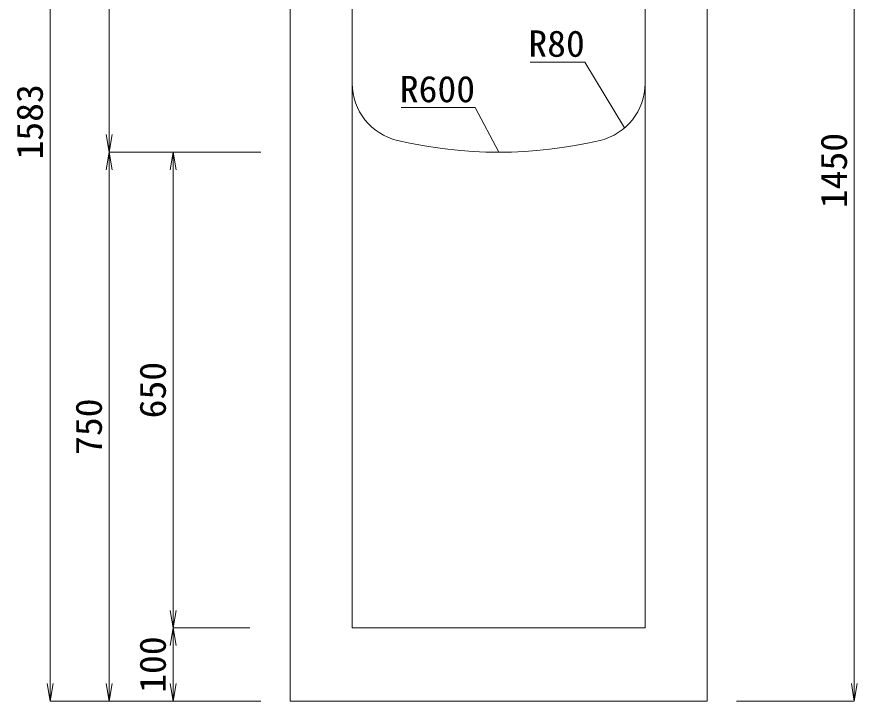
# Model space of a CAD drawing. Units: millimetres at full size. Extents: x -734 to 58102, y 49499 to 87169.
# Drawn here: x 52339 to 53487, y 63254 to 64189 of the extents above; entities that cross this region are included whole.
import ezdxf
from ezdxf.enums import TextEntityAlignment as Align

# ---------------------------------------------------------------- set-up
doc = ezdxf.new("R2010")
doc.units = ezdxf.units.MM
doc.header["$LTSCALE"] = 50
for name, color, linetype, lineweight in [('寸法線', 7, 'Continuous', 13), ('引出線', 4, 'Continuous', 13), ('本体', 2, 'Continuous', 20)]:
    doc.layers.add(name, color=color, linetype=linetype, lineweight=lineweight)
doc.styles.add('ＭＳ 明朝', font='')
doc.styles.get('ＭＳ 明朝').set_extended_font_data('MS Mincho')

# ---------------------------------------------------------------- blocks, each defined once
blk = doc.blocks.new('open_arrow')
at = {"color": 0, "linetype": 'Continuous', "lineweight": -2}
blk.add_lwpolyline([(7.5, 1.25), (0, 0), (7.5, -1.25)], dxfattribs=at)

msp = doc.modelspace()

# ---------------------------------------------------------------- linework, layer by layer
at = {"layer": '寸法線'}
for p, q in [((52384.26, 63254.2), (52384.26, 64837.2)), ((52464.9, 64704.2), (52464.9, 64004.2)), ((53482.89, 64704.2), (53482.89, 63254.2)), ((52464.9, 64004.2), (52464.9, 63254.2)), ((52672.06, 64004.2), (52464.9, 64004.2)), ((52672.06, 64004.2), (52464.9, 64004.2)), ((52552.28, 63354.2), (52552.28, 64004.2)), ((52672.06, 64004.2), (52552.28, 64004.2)), ((52657.06, 63354.2), (52552.28, 63354.2)), ((52552.28, 63254.2), (52552.28, 63354.2)), ((52657.06, 63354.2), (52552.28, 63354.2)), ((52672.06, 63254.2), (52384.26, 63254.2)), ((52672.06, 63254.2), (52464.9, 63254.2)), ((52657.06, 63254.2), (52552.28, 63254.2)), ((53322.1, 63254.2), (53482.89, 63254.2))]:
    msp.add_line(p, q, dxfattribs=at)
at = {"layer": '引出線'}
for points in [[(53169.16, 64037.52), (53114.76, 64127.41), (53040.08, 64127.41)], [(52997.08, 64004.2), (52964.85, 64065.34), (52863.85, 64065.34)]]:
    msp.add_lwpolyline(points, dxfattribs=at)
at = {"layer": '本体'}
for p, q in [((52712.08, 63254.2), (52712.08, 64704.2)), ((52797.08, 64098.23), (52797.08, 64704.2)), ((53197.08, 64098.23), (53197.08, 64704.2)), ((53282.08, 63254.2), (53282.08, 64704.2)), ((52797.08, 64098.23), (52797.08, 63354.2)), ((53197.08, 64098.23), (53197.08, 63354.2)), ((52797.08, 63354.2), (53197.08, 63354.2)), ((52712.08, 63254.2), (53282.08, 63254.2))]:
    msp.add_line(p, q, dxfattribs=at)
for centre, radius, start, end in [((52877.08, 64098.23), 80, 180, 256.65766), ((53117.08, 64098.23), 80, 283.34233, 0), ((52997.08, 64604.2), 600, 256.65762, 283.34237)]:
    msp.add_arc(centre, radius, start, end, dxfattribs=at)

# ---------------------------------------------------------------- block references
at = {"layer": '寸法線', "xscale": 3.2, "yscale": 3.2}
for p, rotation in [((52464.9, 64004.2), 90), ((52464.9, 64004.2), 270), ((52552.28, 64004.2), 270), ((52552.28, 63354.2), 90), ((52552.28, 63354.2), 270), ((52384.26, 63254.2), 90), ((52464.9, 63254.2), 90), ((52552.28, 63254.2), 90), ((53482.89, 63254.2), 90)]:
    msp.add_blockref('open_arrow', p, dxfattribs=dict(at, rotation=rotation))
at = {"layer": '引出線', "xscale": 0.0533, "yscale": 0.0533}
for p, rotation in [((53169.16, 64037.52), 121.2), ((52997.08, 64004.2), 117.8)]:
    msp.add_blockref('open_arrow', p, dxfattribs=dict(at, rotation=rotation))

# ---------------------------------------------------------------- texts
at = {"layer": '寸法線', "style": 'ＭＳ 明朝', "width": 1.05}
for s, p in [('1583', (52356.24, 64045.7)), ('1450', (53454.87, 63979.2)), ('650', (52524.26, 63679.2)), ('750', (52436.88, 63629.2)), ('100', (52524.26, 63304.2))]:
    msp.add_text(s, height=36.03, rotation=90, dxfattribs=at).set_placement(p, align=Align.MIDDLE_CENTER)
at = {"layer": '引出線', "style": 'ＭＳ 明朝', "width": 1.05}
for s, p in [('R80', (53114.76, 64170.61)), ('R600', (52964.85, 64108.54))]:
    msp.add_text(s, height=36.03, dxfattribs=at).set_placement(p, align=Align.TOP_RIGHT)

doc.saveas('drawing.dxf')
